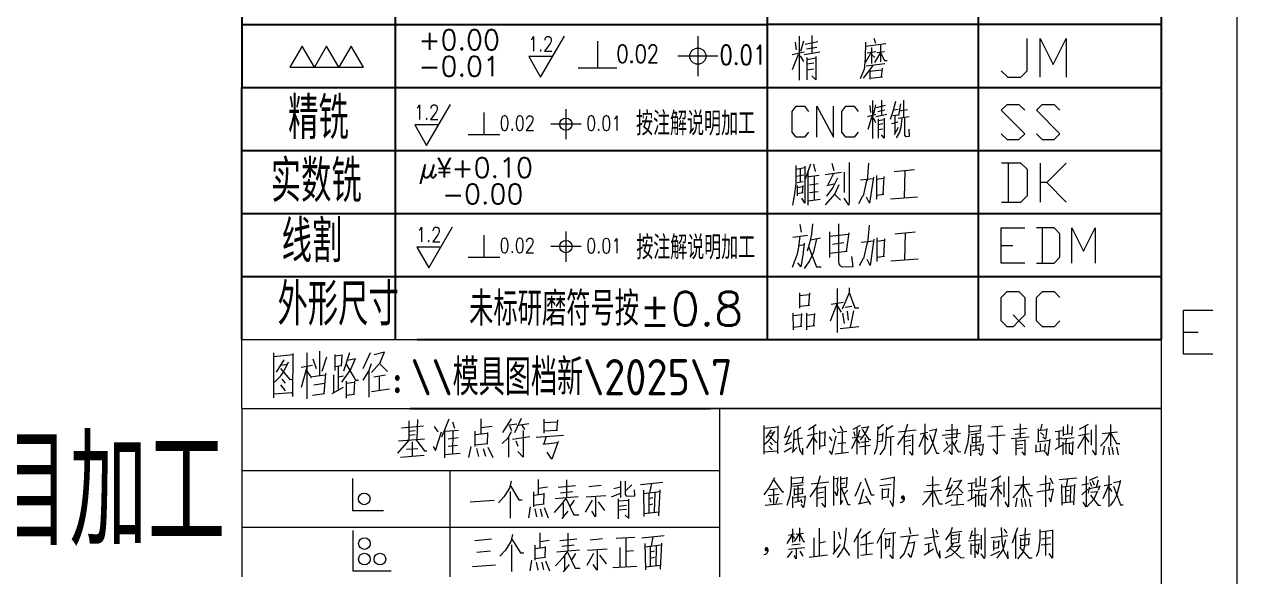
# Model space of a CAD drawing. Header units: millimetres. Extents: x 88508 to 142116, y -5268 to 20283.
# Drawn here: x 102972.4 to 103116.3, y 1612.7 to 1678.3 of the extents above; entities that cross this region are included whole.
import ezdxf
from ezdxf.enums import TextEntityAlignment as Align

# ---------------------------------------------------------------- set-up
doc = ezdxf.new("R2010")
doc.units = ezdxf.units.MM
doc.styles.add('chinesef_fs', font='simplex.shx', dxfattribs={"bigfont": 'gbcbig.shx'})
doc.styles.add('GBENOR_', font='gbenor.shx', dxfattribs={"bigfont": 'gbcbig'})
doc.styles.get("Standard").update_dxf_attribs({"font": 'txt.shx', "width": 0.85, "bigfont": 'ctxt.shx'})
doc.styles.add('TXT', font='txt.shx', dxfattribs={"width": 0.8, "bigfont": 'ctxt.shx'})
doc.styles.add('TXT08', font='txt.shx', dxfattribs={"width": 0.8, "bigfont": 'gbcbig.shx'})

# ---------------------------------------------------------------- blocks, each defined once
blk = doc.blocks.new('*u7603')
for p, q in [((0, 0), (0, 101.417)), ((31.699, 101.417), (31.699, 0)), ((16.959, 91.455), (16.959, 0)), ((0, 25.404), (31.699, 25.404)), ((0, 20.323), (31.699, 20.323)), ((0, 15.243), (31.699, 15.243)), ((0, 10.162), (31.699, 10.162)), ((0, 5.081), (31.699, 5.081)), ((0, 0), (31.699, 0))]:
    blk.add_line(p, q)
at = {"color": 92, "lineweight": 18}
for points in [[(2.531, 24.452), (2.531, 20.9)], [(3.568, 24.492), (3.568, 23.135)], [(2.212, 23.973), (2.292, 23.334)], [(2.89, 24.052), (2.651, 23.214)], [(3.01, 23.813), (4.047, 24.013)], [(3.129, 23.414), (3.967, 23.574)], [(7.886, 23.973), (7.846, 22.696), (7.766, 21.738)], [(7.886, 23.654), (9.521, 23.853)], [(8.364, 23.534), (8.364, 22.257)], [(8.564, 24.292), (8.684, 23.893)], [(9.082, 23.733), (9.082, 22.376)], [(18.824, 21.653), (19.345, 21.132), (20.388, 21.132), (20.909, 21.653), (20.909, 24.262)], [(21.952, 21.132), (21.952, 24.262), (22.995, 22.175), (24.038, 24.262), (24.038, 21.132)], [(1.973, 22.975), (2.93, 23.175)], [(2.451, 22.975), (1.973, 21.738)], [(2.611, 22.855), (2.89, 22.416)], [(2.93, 22.975), (4.206, 23.175)], [(3.169, 22.736), (3.169, 20.94)], [(3.169, 22.576), (3.887, 22.696)], [(3.887, 22.815), (3.887, 20.94), (3.568, 21.259)], [(8.364, 23.175), (7.846, 22.297)], [(8.006, 23.095), (8.723, 23.214)], [(8.364, 22.975), (8.644, 22.736)], [(9.082, 23.135), (8.604, 22.337)], [(8.803, 23.135), (9.401, 23.214)], [(9.082, 23.095), (9.401, 22.496), (9.641, 22.496)], [(3.169, 22.217), (3.727, 22.297)], [(3.169, 21.738), (3.727, 21.818)], [(7.766, 21.778), (7.447, 21.02)], [(8.484, 22.097), (8.085, 21.539), (7.686, 21.06)], [(7.926, 22.057), (9.441, 22.257)], [(8.245, 21.618), (9.202, 21.738)], [(8.245, 21.698), (8.245, 20.98)], [(9.162, 21.179), (9.242, 21.858)], [(8.245, 21.06), (9.242, 21.179)], [(3.302, 16.718), (2.968, 16.301), (2.301, 16.301), (1.967, 16.718), (1.967, 18.388), (2.301, 18.806), (2.968, 18.806), (3.302, 18.388)], [(3.969, 16.301), (3.969, 18.806), (5.304, 16.301), (5.304, 18.806)], [(7.306, 16.718), (6.973, 16.301), (6.305, 16.301), (5.972, 16.718), (5.972, 18.388), (6.305, 18.806), (6.973, 18.806), (7.306, 18.388)], [(8.229, 18.848), (8.285, 18.295)], [(8.45, 19.262), (8.45, 16.189)], [(8.698, 18.917), (8.533, 18.192)], [(8.781, 18.709), (9.499, 18.882)], [(9.168, 19.296), (9.168, 18.123)], [(10.3, 19.193), (10.079, 18.364), (9.858, 17.743)], [(10.134, 18.502), (10.521, 18.571)], [(10.714, 18.986), (10.548, 18.054)], [(10.962, 17.915), (10.962, 19.296)], [(18.816, 16.584), (19.288, 16.111), (20.234, 16.111), (20.707, 16.584), (18.816, 18.477), (19.288, 18.95), (20.234, 18.95), (20.707, 18.477)], [(21.652, 16.584), (22.125, 16.111), (23.071, 16.111), (23.543, 16.584), (21.652, 18.477), (22.125, 18.95), (23.071, 18.95), (23.543, 18.477)], [(8.064, 17.985), (8.726, 18.157)], [(8.395, 17.985), (8.064, 16.914)], [(8.505, 17.881), (8.698, 17.501)], [(8.726, 17.985), (9.61, 18.157)], [(8.864, 18.364), (9.444, 18.502)], [(8.892, 17.777), (8.892, 16.224)], [(8.892, 17.639), (9.389, 17.743)], [(9.389, 17.846), (9.389, 16.224), (9.168, 16.5)], [(10.493, 18.088), (10.079, 18.019)], [(10.272, 16.672), (10.272, 18.019)], [(10.824, 17.812), (10.741, 17.121), (10.631, 16.707), (10.355, 16.258)], [(11.404, 17.95), (10.521, 17.812)], [(10.631, 18.433), (11.266, 18.537)], [(11.017, 17.846), (11.017, 16.465), (11.1, 16.361), (11.431, 16.396), (11.404, 16.949)], [(8.892, 17.328), (9.278, 17.397)], [(8.892, 16.914), (9.278, 16.983)], [(9.996, 17.397), (10.521, 17.536)], [(10.217, 16.534), (10.548, 17.121)], [(2.268, 14.012), (2.268, 12.536), (2.148, 11.578), (1.989, 10.82)], [(2.268, 13.733), (2.986, 13.852)], [(2.627, 13.773), (2.627, 12.695)], [(2.986, 13.972), (2.986, 10.979), (2.746, 11.378)], [(3.464, 14.132), (3.025, 12.935)], [(3.704, 14.132), (3.823, 13.533)], [(5.179, 14.212), (5.339, 13.613)], [(6.575, 14.252), (6.575, 11.139), (6.535, 10.82), (6.176, 11.378)], [(8.13, 14.212), (8.011, 12.775)], [(10.204, 13.533), (11.839, 13.693)], [(18.845, 11.08), (20.409, 11.08), (20.93, 11.602), (20.93, 13.689), (20.409, 14.211), (18.845, 14.211)], [(19.366, 14.211), (19.366, 11.08)], [(21.973, 11.08), (21.973, 14.211)], [(24.059, 14.211), (22.494, 12.646), (21.973, 12.646)], [(2.906, 13.254), (2.308, 13.134)], [(2.387, 12.655), (2.866, 12.735)], [(3.225, 13.494), (3.225, 10.82)], [(3.305, 13.134), (4.142, 13.254)], [(3.743, 13.174), (3.743, 11.259)], [(4.621, 13.294), (5.937, 13.494)], [(5.618, 13.015), (5.259, 12.256), (4.74, 11.538)], [(5.299, 13.374), (4.86, 12.456)], [(6.176, 13.494), (6.176, 11.858)], [(7.492, 12.855), (8.489, 12.975)], [(7.971, 12.815), (7.692, 11.538)], [(8.529, 13.094), (8.21, 10.979), (7.971, 11.458)], [(8.769, 13.214), (8.769, 11.299)], [(8.769, 12.935), (9.327, 13.015)], [(9.367, 13.134), (9.287, 11.698)], [(11.042, 13.613), (11.002, 11.418)], [(2.387, 12.416), (2.387, 11.578)], [(2.387, 12.256), (2.826, 12.336)], [(2.866, 11.817), (2.387, 11.738)], [(2.826, 12.416), (2.786, 11.817)], [(3.384, 12.456), (4.063, 12.576)], [(3.384, 11.858), (4.063, 11.937)], [(5.737, 12.456), (5.418, 11.738), (4.621, 10.86)], [(4.78, 12.416), (5.339, 12.536)], [(22.494, 12.646), (24.059, 11.08)], [(3.265, 11.179), (4.222, 11.299)], [(5.418, 11.698), (5.857, 11.219)], [(7.652, 11.538), (7.333, 10.94)], [(9.367, 11.698), (8.769, 11.618)], [(9.885, 11.339), (12.078, 11.498)], [(2.585, 9.281), (2.705, 8.643)], [(3.622, 9.321), (3.542, 8.483), (3.383, 7.765), (3.183, 7.126)], [(5.696, 9.321), (5.696, 6.248), (5.735, 6.089), (5.815, 5.969), (6.015, 5.849), (6.892, 5.889), (6.772, 6.687)], [(8.168, 9.201), (8.049, 7.765)], [(20.711, 6.16), (18.82, 6.16), (18.82, 8.999), (20.711, 8.999)], [(21.657, 6.16), (23.075, 6.16), (23.548, 6.633), (23.548, 8.526), (23.075, 8.999), (21.657, 8.999)], [(22.13, 8.999), (22.13, 6.16)], [(24.494, 6.16), (24.494, 8.999), (25.439, 7.106), (26.385, 8.999), (26.385, 6.16)], [(2.585, 8.323), (2.465, 7.286), (2.346, 6.807), (1.987, 5.809)], [(2.027, 8.244), (3.223, 8.403)], [(3.941, 8.124), (3.702, 7.046), (3.383, 6.328), (2.944, 5.729)], [(3.462, 8.044), (4.26, 8.204)], [(4.978, 8.683), (4.978, 6.607)], [(4.978, 8.323), (6.493, 8.483)], [(6.533, 8.603), (6.334, 7.086)], [(7.53, 7.844), (8.527, 7.964)], [(8.567, 8.084), (8.248, 5.969), (8.009, 6.448)], [(8.806, 8.204), (8.806, 6.288)], [(8.806, 7.924), (9.365, 8.004)], [(9.405, 8.124), (9.325, 6.687)], [(10.242, 8.523), (11.877, 8.683)], [(11.08, 8.603), (11.039, 6.408)], [(2.944, 7.765), (2.824, 6.807), (2.665, 5.849), (2.425, 6.168)], [(2.505, 7.565), (2.944, 7.645)], [(3.303, 7.485), (3.941, 5.849), (4.3, 5.849)], [(6.414, 7.086), (4.978, 6.927)], [(5.217, 7.685), (6.134, 7.805)], [(8.009, 7.805), (7.73, 6.528)], [(18.82, 7.58), (19.766, 7.58)], [(7.69, 6.528), (7.371, 5.929)], [(9.405, 6.687), (8.806, 6.607)], [(9.923, 6.328), (12.117, 6.488)], [(5.599, 4.116), (5.599, 0.565)], [(6.556, 4.156), (6.556, 3.797), (7.034, 2.56), (7.353, 2.56)], [(2.561, 3.757), (2.561, 2.52)], [(2.561, 3.558), (3.359, 3.637)], [(3.319, 2.76), (3.399, 3.757)], [(5.12, 2.839), (6.077, 2.999)], [(6.556, 3.757), (5.997, 2.44)], [(19.769, 1.975), (20.242, 1.502), (19.769, 1.029), (19.296, 1.029), (18.823, 1.502), (18.823, 3.394), (19.296, 3.867), (20.242, 3.867), (20.714, 3.394), (20.714, 1.975), (20.242, 1.502), (20.714, 1.029)], [(23.551, 1.502), (23.078, 1.029), (22.133, 1.029), (21.66, 1.502), (21.66, 3.394), (22.133, 3.867), (23.078, 3.867), (23.551, 3.394)], [(2.083, 0.764), (2.043, 2.121)], [(2.083, 1.922), (2.721, 2.002)], [(2.561, 2.68), (3.399, 2.76)], [(2.721, 2.081), (2.681, 1.084)], [(3.12, 2.121), (3.12, 0.764)], [(3.758, 2.002), (3.16, 1.922)], [(3.718, 1.124), (3.798, 2.081)], [(5.599, 2.919), (5.04, 1.483)], [(5.599, 2.72), (5.918, 2.201)], [(6.037, 2.121), (6.157, 1.283)], [(6.237, 2.6), (6.795, 2.68)], [(6.396, 2.281), (6.476, 1.563)], [(6.914, 2.321), (6.635, 1.004)], [(2.083, 1.004), (2.761, 1.084)], [(3.16, 1.044), (3.798, 1.124)], [(5.838, 0.884), (7.353, 1.044)]]:
    blk.add_lwpolyline(points, dxfattribs=at)
blk = doc.blocks.new('U40')
at = {"color": 254, "lineweight": 18}
for p, q in [((2530.21, 1783.49), (2530.21, 0)), ((2493.18, 1746.46), (2493.18, 37.03)), ((2493.18, 380.42), (2272.61, 380.42))]:
    blk.add_line(p, q, dxfattribs=at)
at = {"color": 254}
for p, q in [((2118.53, 414.24), (2118.53, 630.19)), ((2043.3, 599.34), (2043.3, 537.64)), ((2043.3, 568.49), (2300.61, 568.49)), ((2043.3, 414.24), (2043.3, 537.64)), ((2043.3, 537.64), (2300.61, 537.64)), ((2043.3, 506.79), (2300.61, 506.79)), ((2043.3, 475.94), (2300.61, 475.94)), ((2043.3, 445.09), (2300.61, 445.09)), ((2129.07, 414.24), (2300.61, 414.24))]:
    blk.add_line(p, q, dxfattribs=at)
at = {"color": 6, "lineweight": 15}
for p, q in [((2217.28, 560.33, 0), (2217.28, 547.26, 0)), ((2266.44, 562.73, 0), (2266.44, 543.19, 0)), ((2276.21, 552.96, 0), (2256.67, 552.96, 0)), ((2207.83, 547.26, 0), (2226.73, 547.26, 0)), ((2161.77, 525.33, 0), (2161.77, 514.54, 0)), ((2201.9, 527.06, 0), (2201.9, 512.27, 0)), ((2209.3, 519.66, 0), (2194.51, 519.66, 0)), ((2153.97, 514.54, 0), (2169.57, 514.54, 0)), ((2161.77, 465.36, 0), (2161.77, 454.57, 0)), ((2201.9, 467.09, 0), (2201.9, 452.31, 0)), ((2209.3, 459.7, 0), (2194.51, 459.7, 0)), ((2153.97, 454.57, 0), (2169.57, 454.57, 0))]:
    blk.add_line(p, q, dxfattribs=at)
at = {"color": 254, "linetype": 'Continuous', "lineweight": 18}
for p, q in [((2043.3, 414.24), (2493.18, 414.24)), ((2043.3, 380.42), (2043.3, 414.24)), ((2043.3, 380.42), (2277, 380.42)), ((2043.3, 380.42), (2043.3, 298.04)), ((2043.3, 380.42), (2277, 380.42)), ((2272.61, 380.42), (2493.18, 380.42)), ((2277, 380.42), (2277, 298.04)), ((2043.3, 350.08), (2277, 350.08)), ((2145.06, 350.08), (2145.06, 298.04)), ((2043.3, 322.38), (2277, 322.38))]:
    blk.add_line(p, q, dxfattribs=at)
blk.add_line((2125.58, 380.42), (2272.61, 380.42))
at = {"color": 92, "linetype": 'Continuous', "lineweight": 18}
for p, q in [((2097.46, 346.1), (2097.46, 330.48)), ((2097.46, 330.48), (2112.61, 330.48)), ((2097.54, 320.67), (2097.54, 301)), ((2097.54, 301), (2116.31, 301))]:
    blk.add_line(p, q, dxfattribs=at)
at = {"color": 92, "lineweight": 18}
for points in [[(2066.81, 547.55), (2078.78, 547.55), (2072.79, 557.92)], [(2078.78, 547.55), (2090.75, 547.55), (2084.77, 557.92)], [(2090.75, 547.55), (2102.72, 547.55), (2096.74, 557.92)], [(2118.44, 395.39), (2118.44, 395.28), (2118.46, 395.16), (2118.49, 395.05), (2118.53, 394.94), (2118.58, 394.84), (2118.64, 394.74), (2118.71, 394.65), (2118.78, 394.58), (2118.87, 394.51), (2118.96, 394.45), (2119.05, 394.41), (2119.15, 394.37), (2119.26, 394.35), (2119.36, 394.35), (2119.46, 394.35), (2119.56, 394.37), (2119.66, 394.41), (2119.76, 394.45), (2119.85, 394.51), (2119.93, 394.58), (2120.01, 394.65), (2120.08, 394.74), (2120.14, 394.84), (2120.19, 394.94), (2120.22, 395.05), (2120.25, 395.16), (2120.27, 395.28), (2120.28, 395.39), (2120.27, 395.51), (2120.25, 395.63), (2120.22, 395.74), (2120.19, 395.85), (2120.14, 395.95), (2120.08, 396.05), (2120.01, 396.13), (2119.93, 396.21), (2119.85, 396.28), (2119.76, 396.34), (2119.66, 396.38), (2119.56, 396.41), (2119.46, 396.43), (2119.36, 396.44), (2119.26, 396.43), (2119.15, 396.41), (2119.05, 396.38), (2118.96, 396.34), (2118.87, 396.28), (2118.78, 396.21), (2118.71, 396.13), (2118.64, 396.05), (2118.58, 395.95), (2118.53, 395.85), (2118.49, 395.74), (2118.46, 395.63), (2118.44, 395.51)], [(2118.67, 395.39), (2118.68, 395.29), (2118.69, 395.19), (2118.72, 395.09), (2118.76, 395), (2118.81, 394.92), (2118.87, 394.84), (2118.94, 394.77), (2119.01, 394.71), (2119.09, 394.67), (2119.18, 394.64), (2119.27, 394.62), (2119.36, 394.61), (2119.45, 394.62), (2119.54, 394.64), (2119.62, 394.67), (2119.7, 394.71), (2119.78, 394.77), (2119.84, 394.84), (2119.9, 394.92), (2119.95, 395), (2119.99, 395.09), (2120.02, 395.19), (2120.04, 395.29), (2120.05, 395.39), (2120.04, 395.5), (2120.02, 395.6), (2119.99, 395.69), (2119.95, 395.79), (2119.9, 395.87), (2119.84, 395.95), (2119.78, 396.02), (2119.7, 396.07), (2119.62, 396.12), (2119.54, 396.15), (2119.45, 396.17), (2119.36, 396.18), (2119.27, 396.17), (2119.18, 396.15), (2119.09, 396.12), (2119.01, 396.07), (2118.94, 396.02), (2118.87, 395.95), (2118.81, 395.87), (2118.76, 395.79), (2118.72, 395.69), (2118.69, 395.6), (2118.68, 395.5)], [(2119.82, 395.39), (2119.81, 395.48), (2119.79, 395.56), (2119.77, 395.63), (2119.73, 395.7), (2119.68, 395.76), (2119.63, 395.82), (2119.57, 395.86), (2119.5, 395.89), (2119.43, 395.91), (2119.36, 395.92), (2119.29, 395.91), (2119.22, 395.89), (2119.15, 395.86), (2119.09, 395.82), (2119.03, 395.76), (2118.99, 395.7), (2118.95, 395.63), (2118.92, 395.56), (2118.9, 395.48), (2118.9, 395.39), (2118.9, 395.31), (2118.92, 395.23), (2118.95, 395.16), (2118.99, 395.09), (2119.03, 395.02), (2119.09, 394.97), (2119.15, 394.93), (2119.22, 394.9), (2119.29, 394.88), (2119.36, 394.87), (2119.43, 394.88), (2119.5, 394.9), (2119.57, 394.93), (2119.63, 394.97), (2119.68, 395.02), (2119.73, 395.09), (2119.77, 395.16), (2119.79, 395.23), (2119.81, 395.31)], [(2119.59, 395.39), (2119.58, 395.45), (2119.56, 395.51), (2119.54, 395.56), (2119.5, 395.6), (2119.46, 395.63), (2119.41, 395.65), (2119.36, 395.65), (2119.31, 395.65), (2119.26, 395.63), (2119.21, 395.6), (2119.18, 395.56), (2119.15, 395.51), (2119.13, 395.45), (2119.13, 395.39), (2119.13, 395.34), (2119.15, 395.28), (2119.18, 395.23), (2119.21, 395.19), (2119.26, 395.16), (2119.31, 395.14), (2119.36, 395.13), (2119.41, 395.14), (2119.46, 395.16), (2119.5, 395.19), (2119.54, 395.23), (2119.56, 395.28), (2119.58, 395.34)], [(2118.44, 389.38), (2118.44, 389.27), (2118.46, 389.15), (2118.49, 389.04), (2118.53, 388.93), (2118.58, 388.83), (2118.64, 388.73), (2118.71, 388.64), (2118.78, 388.57), (2118.87, 388.5), (2118.96, 388.44), (2119.05, 388.4), (2119.15, 388.36), (2119.26, 388.35), (2119.36, 388.34), (2119.46, 388.35), (2119.56, 388.36), (2119.66, 388.4), (2119.76, 388.44), (2119.85, 388.5), (2119.93, 388.57), (2120.01, 388.64), (2120.08, 388.73), (2120.14, 388.83), (2120.19, 388.93), (2120.22, 389.04), (2120.25, 389.15), (2120.27, 389.27), (2120.28, 389.38), (2120.27, 389.5), (2120.25, 389.62), (2120.22, 389.73), (2120.19, 389.84), (2120.14, 389.94), (2120.08, 390.04), (2120.01, 390.12), (2119.93, 390.2), (2119.85, 390.27), (2119.76, 390.33), (2119.66, 390.37), (2119.56, 390.4), (2119.46, 390.42), (2119.36, 390.43), (2119.26, 390.42), (2119.15, 390.4), (2119.05, 390.37), (2118.96, 390.33), (2118.87, 390.27), (2118.78, 390.2), (2118.71, 390.12), (2118.64, 390.04), (2118.58, 389.94), (2118.53, 389.84), (2118.49, 389.73), (2118.46, 389.62), (2118.44, 389.5)], [(2120.05, 389.38), (2120.04, 389.49), (2120.02, 389.59), (2119.99, 389.68), (2119.95, 389.77), (2119.9, 389.86), (2119.84, 389.94), (2119.78, 390.01), (2119.7, 390.06), (2119.62, 390.11), (2119.54, 390.14), (2119.45, 390.16), (2119.36, 390.17), (2119.27, 390.16), (2119.18, 390.14), (2119.09, 390.11), (2119.01, 390.06), (2118.94, 390.01), (2118.87, 389.94), (2118.81, 389.86), (2118.76, 389.77), (2118.72, 389.68), (2118.69, 389.59), (2118.68, 389.49), (2118.67, 389.38), (2118.68, 389.28), (2118.69, 389.18), (2118.72, 389.08), (2118.76, 388.99), (2118.81, 388.91), (2118.87, 388.83), (2118.94, 388.76), (2119.01, 388.71), (2119.09, 388.66), (2119.18, 388.63), (2119.27, 388.61), (2119.36, 388.6), (2119.45, 388.61), (2119.54, 388.63), (2119.62, 388.66), (2119.7, 388.71), (2119.78, 388.76), (2119.84, 388.83), (2119.9, 388.91), (2119.95, 388.99), (2119.99, 389.08), (2120.02, 389.18), (2120.04, 389.28)], [(2119.82, 389.38), (2119.81, 389.46), (2119.79, 389.54), (2119.77, 389.62), (2119.73, 389.69), (2119.68, 389.75), (2119.63, 389.81), (2119.57, 389.85), (2119.5, 389.88), (2119.43, 389.9), (2119.36, 389.91), (2119.29, 389.9), (2119.22, 389.88), (2119.15, 389.85), (2119.09, 389.81), (2119.03, 389.75), (2118.99, 389.69), (2118.95, 389.62), (2118.92, 389.54), (2118.9, 389.46), (2118.9, 389.38), (2118.9, 389.3), (2118.92, 389.22), (2118.95, 389.15), (2118.99, 389.08), (2119.03, 389.01), (2119.09, 388.96), (2119.15, 388.92), (2119.22, 388.89), (2119.29, 388.87), (2119.36, 388.86), (2119.43, 388.87), (2119.5, 388.89), (2119.57, 388.92), (2119.63, 388.96), (2119.68, 389.01), (2119.73, 389.08), (2119.77, 389.15), (2119.79, 389.22), (2119.81, 389.3)], [(2119.59, 389.38), (2119.58, 389.44), (2119.56, 389.5), (2119.54, 389.55), (2119.5, 389.59), (2119.46, 389.62), (2119.41, 389.64), (2119.36, 389.65), (2119.31, 389.64), (2119.26, 389.62), (2119.21, 389.59), (2119.18, 389.55), (2119.15, 389.5), (2119.13, 389.44), (2119.13, 389.38), (2119.13, 389.33), (2119.15, 389.27), (2119.18, 389.22), (2119.21, 389.18), (2119.26, 389.15), (2119.31, 389.13), (2119.36, 389.12), (2119.41, 389.13), (2119.46, 389.15), (2119.5, 389.18), (2119.54, 389.22), (2119.56, 389.27), (2119.58, 389.33)], [(2366.11, 336.88), (2366.13, 336.74), (2366.18, 336.59), (2366.26, 336.46), (2366.36, 336.36), (2366.49, 336.28), (2366.63, 336.23), (2366.78, 336.22), (2366.93, 336.23), (2367.07, 336.28), (2367.2, 336.36), (2367.31, 336.46), (2367.38, 336.59), (2367.44, 336.74), (2367.45, 336.88), (2367.44, 337.04), (2367.38, 337.18), (2367.31, 337.3), (2367.2, 337.41), (2367.07, 337.49), (2366.93, 337.54), (2366.78, 337.56), (2366.63, 337.54), (2366.49, 337.49), (2366.36, 337.41), (2366.26, 337.3), (2366.18, 337.18), (2366.13, 337.04)], [(2367.29, 336.88), (2367.27, 337.01), (2367.22, 337.14), (2367.14, 337.24), (2367.03, 337.32), (2366.91, 337.37), (2366.78, 337.39), (2366.65, 337.37), (2366.53, 337.32), (2366.43, 337.24), (2366.35, 337.14), (2366.3, 337.01), (2366.28, 336.88), (2366.3, 336.75), (2366.35, 336.63), (2366.43, 336.53), (2366.53, 336.45), (2366.65, 336.4), (2366.78, 336.38), (2366.91, 336.4), (2367.03, 336.45), (2367.14, 336.53), (2367.22, 336.63), (2367.27, 336.75)], [(2367.12, 336.88), (2367.1, 336.99), (2367.06, 337.08), (2366.98, 337.16), (2366.89, 337.21), (2366.78, 337.22), (2366.68, 337.21), (2366.59, 337.16), (2366.51, 337.08), (2366.46, 336.99), (2366.45, 336.88), (2366.46, 336.78), (2366.51, 336.69), (2366.59, 336.61), (2366.68, 336.57), (2366.78, 336.55), (2366.89, 336.57), (2366.98, 336.61), (2367.06, 336.69), (2367.1, 336.78)], [(2366.95, 336.88), (2366.93, 336.97), (2366.87, 337.03), (2366.78, 337.05), (2366.7, 337.03), (2366.64, 336.97), (2366.61, 336.88), (2366.64, 336.8), (2366.7, 336.74), (2366.78, 336.72), (2366.87, 336.74), (2366.93, 336.8)], [(2299.36, 311.53), (2299.38, 311.38), (2299.43, 311.23), (2299.51, 311.11), (2299.62, 311), (2299.74, 310.92), (2299.89, 310.87), (2300.04, 310.85), (2300.18, 310.87), (2300.33, 310.92), (2300.46, 311), (2300.56, 311.11), (2300.64, 311.23), (2300.69, 311.38), (2300.71, 311.53), (2300.69, 311.68), (2300.64, 311.82), (2300.56, 311.95), (2300.46, 312.05), (2300.33, 312.13), (2300.18, 312.18), (2300.04, 312.2), (2299.89, 312.18), (2299.74, 312.13), (2299.62, 312.05), (2299.51, 311.95), (2299.43, 311.82), (2299.38, 311.68)], [(2300.54, 311.53), (2300.52, 311.66), (2300.47, 311.78), (2300.39, 311.89), (2300.29, 311.96), (2300.17, 312.02), (2300.04, 312.03), (2299.91, 312.02), (2299.78, 311.96), (2299.68, 311.89), (2299.6, 311.78), (2299.55, 311.66), (2299.53, 311.53), (2299.55, 311.4), (2299.6, 311.27), (2299.68, 311.17), (2299.78, 311.09), (2299.91, 311.04), (2300.04, 311.02), (2300.17, 311.04), (2300.29, 311.09), (2300.39, 311.17), (2300.47, 311.27), (2300.52, 311.4)], [(2300.37, 311.53), (2300.35, 311.63), (2300.31, 311.73), (2300.23, 311.8), (2300.14, 311.85), (2300.04, 311.86), (2299.93, 311.85), (2299.84, 311.8), (2299.76, 311.73), (2299.72, 311.63), (2299.7, 311.53), (2299.72, 311.42), (2299.76, 311.33), (2299.84, 311.26), (2299.93, 311.21), (2300.04, 311.19), (2300.14, 311.21), (2300.23, 311.26), (2300.31, 311.33), (2300.35, 311.42)], [(2300.2, 311.53), (2300.18, 311.61), (2300.12, 311.67), (2300.04, 311.69), (2299.95, 311.67), (2299.89, 311.61), (2299.87, 311.53), (2299.89, 311.44), (2299.95, 311.38), (2300.04, 311.36), (2300.12, 311.38), (2300.18, 311.44)]]:
    blk.add_lwpolyline(points, close=True, dxfattribs=at)
at = {"color": 6, "lineweight": 15, "elevation": 0}
for points in [[(2195.3, 552.76), (2183.67, 552.76), (2189.49, 542.68), (2201.12, 562.84)], [(2139.5, 519.3), (2127.86, 519.3), (2133.68, 509.22), (2145.32, 529.38)], [(2140.52, 459.37), (2128.88, 459.37), (2134.7, 449.29), (2146.34, 469.45)]]:
    blk.add_lwpolyline(points, dxfattribs=at)
at = {"color": 92, "lineweight": 18}
for points in [[(2518.52, 407), (2504.13, 407), (2504.13, 428.59), (2518.52, 428.59)], [(2504.13, 417.8), (2511.33, 417.8)], [(2058.74, 407.68), (2058.74, 385.73)], [(2058.74, 387.55), (2067.69, 388.34), (2068.15, 387.03), (2068.38, 407.42)], [(2058.74, 407.42), (2058.74, 386.77)], [(2068.37, 406.72), (2058.74, 405.68)], [(2063.79, 404.28), (2060.11, 398.27)], [(2075.04, 407.68), (2075.04, 385.2)], [(2078.02, 404.8), (2079.63, 400.1)], [(2081.24, 408.46), (2081.24, 396.44)], [(2084.68, 405.59), (2082.39, 398.53)], [(2088.82, 406.89), (2088.82, 399.05)], [(2088.97, 406.21), (2092.56, 406.8)], [(2092.26, 406.37), (2091.8, 401.41)], [(2095.94, 407.68), (2092.95, 398.79)], [(2094.8, 404.05), (2098.9, 404.93)], [(2098.69, 404.8), (2096.17, 398.79)], [(2102.6, 400.1), (2106.27, 407.94)], [(2112.93, 407.94), (2110.63, 402.45), (2106.73, 398.01)], [(2107.95, 406.95), (2113.09, 408.11)], [(2059.2, 393.3), (2062.41, 396.44), (2063.79, 398.53), (2066.08, 403.23)], [(2062.18, 400.1), (2066.77, 394.61), (2067.92, 394.87)], [(2062.41, 401.67), (2065.4, 402.19)], [(2072.28, 400.62), (2077.79, 401.67)], [(2075.04, 400.62), (2072.28, 390.69)], [(2075.04, 398.79), (2077.33, 395.39)], [(2084.22, 397.75), (2083.31, 387.55)], [(2092.26, 401.41), (2088.82, 400.88)], [(2090.43, 401.14), (2090.43, 389.65)], [(2096.17, 399.05), (2092.03, 393.3)], [(2094.33, 402.19), (2098.92, 394.35), (2100.3, 394.35)], [(2102.6, 394.35), (2105.35, 398.79), (2105.35, 385.99)], [(2105.35, 398.79), (2106.73, 402.45)], [(2114.54, 398.53), (2110.63, 402.45)], [(2062.18, 392), (2064.48, 389.12)], [(2062.87, 394.87), (2064.48, 392.78)], [(2077.79, 396.18), (2083.99, 396.96)], [(2078.48, 392), (2083.77, 392.78)], [(2088.36, 388.34), (2088.36, 396.96)], [(2090.43, 395.92), (2092.95, 396.44)], [(2094.33, 393.83), (2094.33, 385.46)], [(2094.33, 392.78), (2098.23, 393.3)], [(2098.46, 393.83), (2098, 387.29)], [(2107.88, 395.92), (2113.62, 396.96)], [(2110.63, 389.12), (2110.63, 396.44)], [(2068.15, 386.25), (2068.15, 387.03)], [(2083.77, 387.55), (2077.79, 386.77)], [(2087.44, 387.81), (2092.95, 390.95)], [(2098.46, 387.29), (2094.33, 386.77)], [(2115.45, 389.91), (2106.73, 388.6)], [(2125.05, 374.38), (2125.05, 364.98), (2119.41, 358.58)], [(2129.15, 375.02), (2128.89, 365.41)], [(2144.51, 375.24), (2140.93, 366.48)], [(2146.31, 373.95), (2147.33, 370.75)], [(2160.39, 367.76), (2160.39, 375.45)], [(2175, 375.45), (2170.9, 368.61)], [(2176.79, 368.61), (2180.12, 375.66)], [(2191.13, 375.24), (2191.13, 368.4)], [(2191.13, 373.53), (2197.54, 373.95)], [(2197.79, 374.81), (2197.28, 369.68)], [(2121.46, 370.96), (2132.22, 372.03)], [(2125.05, 369.26), (2128.12, 369.68)], [(2136.83, 361.78), (2138.11, 359.86), (2140.93, 369.04)], [(2139.39, 369.04), (2137.6, 371.6)], [(2142.46, 369.68), (2142.46, 356.23)], [(2142.72, 369.26), (2149.38, 369.9)], [(2146.56, 369.47), (2146.31, 358.15)], [(2157.32, 369.26), (2157.32, 361.78)], [(2163.72, 368.19), (2157.32, 367.55)], [(2160.39, 371.18), (2165.77, 371.82)], [(2163.47, 363.28), (2163.72, 368.61)], [(2175, 369.04), (2173.46, 365.84), (2170.64, 363.28)], [(2173.2, 372.25), (2177.81, 372.89)], [(2174.23, 372.03), (2175.25, 369.68)], [(2180.89, 369.68), (2180.89, 356.65), (2178.33, 359.43)], [(2178.58, 372.25), (2183.7, 373.1)], [(2180.37, 372.25), (2181.65, 370.11)], [(2197.79, 369.68), (2191.13, 369.26)], [(2298.69, 372.14), (2298.69, 358.05)], [(2298.69, 359.22), (2305.24, 359.72), (2305.57, 358.89), (2305.74, 371.98)], [(2298.69, 371.98), (2298.69, 358.72)], [(2305.74, 371.3), (2298.69, 370.63)], [(2299.03, 362.91), (2301.38, 364.93), (2302.38, 366.27), (2304.06, 369.29)], [(2302.38, 369.96), (2299.7, 366.1)], [(2301.38, 368.28), (2303.56, 368.62)], [(2311.11, 371.98), (2309.09, 366.61)], [(2312.28, 368.45), (2309.59, 362.91)], [(2313.62, 369.8), (2312.95, 359.06)], [(2315.3, 369.96), (2313.62, 369.12)], [(2316.8, 371.14), (2315.3, 369.96), (2315.47, 364.09), (2316.31, 359.89), (2317.81, 357.71), (2317.81, 361.07)], [(2325.02, 368.12), (2320.16, 367.11)], [(2320.66, 370.13), (2324.36, 372.65)], [(2323.01, 371.47), (2323.01, 357.88)], [(2326.03, 369.46), (2326.03, 360.56)], [(2328.71, 368.45), (2326.03, 368.12)], [(2328.55, 362.41), (2328.71, 369.29)], [(2332.4, 370.63), (2333.58, 368.79)], [(2334.75, 368.62), (2339.45, 369.29)], [(2336.09, 371.98), (2337.27, 369.46)], [(2337.1, 368.96), (2336.93, 358.89)], [(2345.82, 372.14), (2342.3, 370.13)], [(2342.8, 368.96), (2343.3, 366.94)], [(2344.31, 371.14), (2344.31, 358.05)], [(2345.65, 369.8), (2344.81, 366.61)], [(2350.01, 371.81), (2348.33, 368.12), (2345.82, 365.09)], [(2346.32, 370.97), (2349.85, 371.47)], [(2346.83, 370.13), (2350.18, 365.26), (2351.18, 365.26)], [(2354.54, 371.64), (2354.2, 363.08), (2353.87, 361.07), (2352.7, 357.88)], [(2354.37, 367.61), (2357.06, 367.95)], [(2357.39, 372.65), (2354.54, 370.3)], [(2358.73, 371.3), (2358.23, 363.08), (2357.73, 361.07), (2355.55, 357.71)], [(2357.06, 368.45), (2356.72, 364.59)], [(2361.92, 371.98), (2358.73, 369.96)], [(2364.6, 368.96), (2373.32, 369.96)], [(2369.13, 372.81), (2367.45, 367.44), (2367.45, 357.71)], [(2374.83, 361.74), (2377.51, 368.12)], [(2379.03, 368.62), (2375.34, 367.95)], [(2377.51, 372.98), (2377.51, 357.71)], [(2378.35, 358.22), (2380.03, 360.4), (2381.54, 363.42), (2383.39, 370.63)], [(2383.22, 370.13), (2379.86, 369.46)], [(2386.07, 367.44), (2394.95, 368.28)], [(2387.74, 369.63), (2393.28, 370.13)], [(2390.76, 372.81), (2390.76, 357.88), (2389.42, 359.72)], [(2393.45, 370.46), (2393.11, 366.27)], [(2399.15, 367.95), (2398.48, 362.91)], [(2399.15, 372.48), (2399.15, 368.12)], [(2405.02, 371.98), (2399.15, 371.47)], [(2399.15, 368.96), (2405.19, 369.63)], [(2399.99, 367.78), (2405.02, 368.45)], [(2402.67, 360.4), (2402.67, 368.12)], [(2404.68, 369.63), (2405.02, 372.31)], [(2410.22, 371.47), (2415.75, 371.98)], [(2412.9, 371.81), (2412.9, 358.22)], [(2420.95, 370.13), (2427.66, 370.8)], [(2421.79, 367.95), (2426.65, 368.45)], [(2424.14, 372.98), (2424.14, 366.1)], [(2433.03, 370.46), (2433.03, 364.09)], [(2433.03, 369.63), (2437.05, 370.13)], [(2434.87, 372.81), (2434.2, 369.8)], [(2434.2, 368.62), (2435.71, 367.27)], [(2437.22, 370.63), (2436.54, 365.43), (2435.37, 366.44)], [(2444.76, 369.46), (2441.41, 368.96)], [(2443.09, 369.12), (2443.09, 361.74)], [(2445.27, 371.64), (2445.27, 367.11)], [(2445.27, 367.78), (2449.46, 368.28)], [(2447.45, 372.65), (2447.45, 368.12)], [(2449.46, 367.44), (2449.79, 371.64)], [(2452.81, 367.27), (2458.01, 368.12)], [(2457.51, 372.65), (2453.15, 370.13)], [(2456, 371.64), (2456, 357.88)], [(2459.19, 362.41), (2459.19, 369.96)], [(2461.2, 372.48), (2461.2, 357.88)], [(2463.55, 362.07), (2466.23, 365.09), (2468.41, 368.62), (2471.43, 363.25), (2472.94, 363.25)], [(2464.39, 368.12), (2471.77, 368.96)], [(2468.41, 372.65), (2468.41, 362.07)], [(2119.92, 364.56), (2132.73, 365.62)], [(2125.05, 367.33), (2128.12, 367.76)], [(2126.58, 364.13), (2126.58, 357.29)], [(2128.38, 365.2), (2132.73, 359.64), (2133.76, 359.64)], [(2144.26, 365.62), (2149.12, 366.26)], [(2144.26, 361.99), (2148.87, 362.42)], [(2157.32, 362.64), (2163.72, 363.28)], [(2173.71, 366.05), (2173.71, 356.65)], [(2175.76, 365.41), (2184.22, 366.69)], [(2177.3, 364.56), (2178.33, 361.99)], [(2187.29, 366.48), (2200.61, 367.33)], [(2197.79, 363.7), (2190.62, 362.85)], [(2192.16, 366.69), (2191.13, 363.06)], [(2198.05, 364.34), (2194.98, 355.59), (2192.67, 359)], [(2301.21, 367.27), (2304.56, 363.75), (2305.4, 363.92)], [(2301.21, 362.07), (2302.89, 360.23)], [(2301.71, 363.92), (2302.89, 362.58)], [(2308.75, 366.27), (2311.61, 367.44)], [(2309.26, 362.75), (2312.28, 363.92)], [(2313.45, 365.26), (2317.64, 366.1)], [(2319.82, 361.07), (2323.01, 366.61)], [(2323.01, 366.1), (2324.69, 363.75)], [(2326.03, 362.07), (2328.88, 362.41)], [(2330.73, 359.72), (2332.06, 357.88), (2334.08, 366.94)], [(2330.73, 366.61), (2332.06, 364.59)], [(2334.92, 363.25), (2338.94, 363.75)], [(2344.31, 366.27), (2341.63, 360.73)], [(2341.96, 366.1), (2346.32, 366.78)], [(2344.31, 365.26), (2345.65, 363.25)], [(2350.85, 362.24), (2345.65, 361.57)], [(2346.15, 363.92), (2350.18, 364.43)], [(2348.33, 366.27), (2348.33, 357.71)], [(2354.2, 364.26), (2356.89, 364.59)], [(2358.39, 366.27), (2362.59, 366.94)], [(2360.75, 366.61), (2360.75, 357.38)], [(2367.45, 367.44), (2364.1, 362.58)], [(2367.45, 366.78), (2371.48, 367.27)], [(2367.45, 364.43), (2370.64, 364.93)], [(2370.64, 362.24), (2367.45, 361.74)], [(2371.48, 367.78), (2371.48, 357.54), (2369.97, 359.39)], [(2377.51, 367.11), (2379.03, 365.09)], [(2379.86, 367.78), (2383.22, 358.55), (2384.56, 358.55)], [(2390.09, 362.75), (2386.74, 359.39)], [(2393.45, 366.27), (2387.74, 365.77)], [(2387.91, 364.43), (2388.58, 362.41)], [(2390.76, 364.43), (2393.78, 359.22), (2395.12, 359.39)], [(2393.28, 364.93), (2392.11, 362.75)], [(2398.48, 363.08), (2396.97, 358.22)], [(2399.82, 362.07), (2406.02, 362.75)], [(2399.82, 362.75), (2399.82, 357.21)], [(2400.66, 366.61), (2400.66, 363.25)], [(2404.85, 366.44), (2400.66, 366.1)], [(2400.66, 363.75), (2405.02, 364.26)], [(2406.02, 363.08), (2405.69, 359.89), (2405.19, 357.38), (2404.01, 358.72)], [(2404.68, 364.26), (2404.85, 366.78)], [(2408.37, 366.94), (2416.93, 367.61)], [(2428.67, 366.44), (2419.78, 365.6)], [(2422.12, 365.43), (2422.12, 357.54)], [(2426.48, 364.76), (2422.12, 364.26)], [(2422.12, 362.58), (2425.48, 362.91)], [(2426.48, 365.26), (2426.48, 357.54), (2425.14, 359.22)], [(2431.85, 362.58), (2431.85, 359.39)], [(2432.69, 364.09), (2438.56, 364.93)], [(2434.03, 363.25), (2434.03, 359.72)], [(2436.38, 363.08), (2436.05, 359.06)], [(2438.73, 365.43), (2437.72, 357.38), (2436.71, 359.06)], [(2441.41, 360.56), (2445.1, 362.58)], [(2441.75, 365.43), (2444.6, 366.1)], [(2444.6, 365.6), (2450.63, 366.27)], [(2445.1, 363.92), (2445.1, 357.71)], [(2445.1, 363.08), (2449.79, 363.59)], [(2446.61, 363.42), (2447.12, 365.93)], [(2446.78, 358.22), (2446.78, 363.25)], [(2448.12, 363.25), (2448.12, 358.22)], [(2449.96, 364.26), (2449.63, 357.71), (2448.62, 359.06)], [(2456, 367.44), (2452.31, 360.9)], [(2456, 366.61), (2457.84, 363.92)], [(2464.89, 357.71), (2465.56, 362.07)], [(2120.95, 356.65), (2132.47, 357.51)], [(2123.77, 360.5), (2129.4, 360.93)], [(2142.46, 357.94), (2150.15, 358.58)], [(2155.27, 361.78), (2154.25, 356.44)], [(2158.09, 360.93), (2159.11, 356.87)], [(2161.42, 360.93), (2162.44, 357.08)], [(2163.72, 361.57), (2166.03, 356.44)], [(2305.57, 358.38), (2305.57, 358.89)], [(2308.75, 359.22), (2312.28, 361.41)], [(2312.61, 358.89), (2314.96, 361.41)], [(2340.12, 358.89), (2333.58, 358.05)], [(2400.99, 359.89), (2404.01, 360.73)], [(2403.84, 361.41), (2404.35, 359.56)], [(2412.9, 358.05), (2411.05, 360.73)], [(2425.48, 361.07), (2422.12, 360.73)], [(2431.51, 359.22), (2436.05, 359.89)], [(2461.2, 357.54), (2459.69, 360.06)], [(2467.41, 361.57), (2467.91, 357.71)], [(2469.92, 357.88), (2469.25, 361.57)], [(2471.43, 361.57), (2472.1, 357.71)], [(2175.09, 344.81), (2174.25, 341.45), (2171.53, 337.25), (2168.8, 334.32)], [(2188.51, 338.09), (2188.51, 345.64)], [(2202.13, 345.43), (2202.13, 336.83)], [(2228.55, 344.81), (2228.55, 336.83)], [(2230.85, 344.81), (2230.85, 338.3), (2231.48, 337.46), (2235.67, 337.67), (2235.46, 340.61)], [(2303.89, 346.45), (2301.38, 341.75), (2298.69, 338.23)], [(2303.56, 345.27), (2307.75, 339.57), (2308.59, 339.57)], [(2312.11, 347.12), (2312.11, 342.76)], [(2317.98, 346.62), (2312.11, 346.12)], [(2312.11, 343.6), (2318.15, 344.27)], [(2317.64, 344.27), (2317.98, 346.96)], [(2321.84, 343.6), (2330.56, 344.6)], [(2326.37, 347.46), (2324.69, 342.09), (2324.69, 332.35)], [(2332.9, 347.29), (2332.9, 332.86)], [(2332.9, 345.95), (2334.92, 346.28)], [(2334.92, 346.62), (2334.42, 342.76), (2334.92, 340.75), (2334.42, 337.72), (2333.58, 339.57)], [(2336.26, 347.12), (2336.26, 333.36), (2337.44, 335.38)], [(2339.45, 346.79), (2339.11, 341.75), (2336.26, 341.42)], [(2336.26, 345.95), (2339.45, 346.45)], [(2346.15, 344.43), (2344.65, 340.24), (2343.3, 337.39)], [(2348.17, 346.28), (2351.35, 338.23), (2352.7, 338.23)], [(2362.76, 346.62), (2356.05, 345.44)], [(2360.41, 335.38), (2361.92, 332.52), (2362.25, 334.87), (2362.76, 346.96)], [(2381.54, 332.35), (2381.54, 347.12)], [(2390.26, 346.45), (2388.08, 340.91)], [(2395.46, 345.44), (2393.45, 341.92), (2390.76, 339.06)], [(2391.6, 344.77), (2395.29, 345.11)], [(2402.51, 346.28), (2402.51, 341.75)], [(2404.68, 347.29), (2404.68, 342.76)], [(2406.7, 342.09), (2407.03, 346.28)], [(2414.75, 347.29), (2410.39, 344.77)], [(2413.23, 346.28), (2413.23, 332.52)], [(2416.42, 337.05), (2416.42, 344.6)], [(2418.43, 347.12), (2418.43, 332.52)], [(2425.65, 347.29), (2425.65, 336.72)], [(2436.54, 347.62), (2436.54, 332.35)], [(2438.39, 340.41), (2438.9, 344.27)], [(2440.4, 343.6), (2438.9, 346.28)], [(2451.98, 346.28), (2443.26, 345.44)], [(2446.95, 342.25), (2447.61, 345.95)], [(2456.5, 347.29), (2456.5, 332.35), (2454.99, 334.53)], [(2462.04, 346.96), (2458.01, 345.11)], [(2458.35, 344.43), (2459.19, 342.42)], [(2460.53, 342.93), (2459.69, 344.94)], [(2462.38, 345.27), (2461.37, 341.92)], [(2467.57, 347.62), (2467.57, 332.35)], [(2468.41, 332.86), (2470.09, 335.04), (2471.6, 338.06), (2473.44, 345.27)], [(2473.27, 344.77), (2469.92, 344.1)], [(2174.67, 342.5), (2178.86, 335.79), (2180.54, 335.79)], [(2174.67, 326.77), (2174.67, 339.77)], [(2185.99, 339.56), (2185.99, 332.22)], [(2191.23, 338.51), (2185.99, 337.88)], [(2188.51, 341.45), (2192.91, 342.08)], [(2191.02, 333.69), (2191.23, 338.93)], [(2198.15, 341.87), (2206.54, 342.71)], [(2199.2, 339.14), (2205.28, 339.77)], [(2213.03, 342.29), (2219.11, 342.92)], [(2224.14, 337.25), (2228.55, 338.93)], [(2225.4, 341.24), (2228.55, 342.08)], [(2234.21, 343.13), (2230.85, 339.98)], [(2249.3, 344.17), (2238.4, 343.13)], [(2239.87, 340.4), (2240.07, 327.6)], [(2247.83, 339.56), (2239.87, 338.72)], [(2242.38, 338.93), (2242.38, 329.49)], [(2243.01, 339.14), (2243.85, 343.76)], [(2245.32, 339.14), (2245.11, 329.7)], [(2247.41, 327.81), (2248.04, 340.61)], [(2306.24, 338.4), (2300.88, 337.72)], [(2301.71, 340.75), (2305.4, 341.25)], [(2303.72, 333.53), (2303.72, 341.08)], [(2312.11, 342.59), (2311.44, 337.56)], [(2312.95, 342.42), (2317.98, 343.09)], [(2313.62, 341.25), (2313.62, 337.89)], [(2317.81, 341.08), (2313.62, 340.75)], [(2313.62, 338.4), (2317.98, 338.9)], [(2315.63, 335.04), (2315.63, 342.76)], [(2317.64, 338.9), (2317.81, 341.42)], [(2324.69, 342.09), (2321.34, 337.22)], [(2324.69, 341.42), (2328.71, 341.92)], [(2324.69, 339.06), (2327.87, 339.57)], [(2328.71, 342.42), (2328.71, 332.19), (2327.2, 334.03)], [(2336.26, 343.77), (2338.44, 344.1)], [(2336.76, 341.42), (2339.78, 333.36), (2340.96, 333.36)], [(2339.78, 340.41), (2337.94, 338.4)], [(2347.5, 340.91), (2345.65, 333.86)], [(2355.55, 342.76), (2361.08, 343.43)], [(2356.72, 341.25), (2356.72, 335.88)], [(2359.91, 340.91), (2356.72, 340.58)], [(2359.57, 337.22), (2359.91, 341.25)], [(2381.37, 339.9), (2379.36, 336.72), (2377.85, 334.7), (2376.34, 333.19)], [(2377.01, 339.57), (2385.73, 340.41)], [(2378.52, 342.76), (2384.56, 343.26)], [(2381.87, 339.9), (2384.56, 333.69), (2386.24, 333.69)], [(2387.74, 340.75), (2390.26, 341.75)], [(2391.27, 338.4), (2388.08, 337.22)], [(2390.93, 343.09), (2388.42, 337.39)], [(2395.63, 338.4), (2391.77, 338.06)], [(2393.45, 341.92), (2396.3, 339.06)], [(2402, 344.1), (2398.65, 343.6)], [(2398.98, 340.07), (2401.83, 340.75)], [(2400.32, 343.77), (2400.32, 336.38)], [(2401.83, 340.24), (2407.87, 340.91)], [(2402.34, 338.56), (2402.34, 332.35)], [(2402.51, 342.42), (2406.7, 342.93)], [(2403.84, 338.06), (2404.35, 340.58)], [(2407.2, 338.9), (2406.86, 332.35), (2405.86, 333.69)], [(2413.23, 342.09), (2409.55, 335.54)], [(2410.05, 341.92), (2415.25, 342.76)], [(2413.23, 341.25), (2415.08, 338.56)], [(2420.79, 336.72), (2423.47, 339.74), (2425.65, 343.26), (2428.67, 337.89), (2430.17, 337.89)], [(2421.62, 342.76), (2429, 343.6)], [(2440.4, 340.75), (2432.35, 339.4)], [(2438.9, 343.93), (2433.87, 342.93)], [(2438.23, 336.88), (2439.23, 334.7), (2440.57, 341.08)], [(2444.43, 343.26), (2444.6, 333.03)], [(2450.8, 342.59), (2444.43, 341.92)], [(2446.44, 342.09), (2446.44, 334.53)], [(2448.12, 340.24), (2446.44, 339.9)], [(2448.79, 342.25), (2448.62, 334.7)], [(2450.47, 333.19), (2450.97, 343.43)], [(2457.68, 343.6), (2454.33, 342.93)], [(2454.33, 338.23), (2457.35, 340.91)], [(2462.04, 339.9), (2460.2, 336.05), (2456.84, 332.35)], [(2458.01, 341.92), (2457.51, 338.9)], [(2458.01, 341.25), (2463.04, 342.25)], [(2461.87, 339.57), (2458.85, 339.23)], [(2463.21, 342.59), (2462.38, 340.41)], [(2464.89, 336.38), (2467.57, 342.76)], [(2469.08, 343.26), (2465.4, 342.59)], [(2467.57, 341.75), (2469.08, 339.74)], [(2469.92, 342.42), (2473.27, 333.19), (2474.62, 333.19)], [(2154.97, 334.74), (2166.71, 335.58)], [(2185.99, 333.06), (2191.23, 333.69)], [(2201.92, 336.62), (2199.62, 333.48), (2196.05, 329.49)], [(2207.79, 337.25), (2196.68, 336.2)], [(2200.45, 334.11), (2200.45, 326.98)], [(2201.92, 336.2), (2205.7, 328.44), (2208.21, 328.44)], [(2205.9, 335.58), (2203.81, 332.43)], [(2214.71, 335.58), (2211.36, 329.7)], [(2211.78, 337.25), (2221.42, 337.88)], [(2216.39, 337.04), (2216.39, 327.39), (2214.5, 330.12)], [(2217.65, 334.74), (2220.79, 330.54)], [(2227.5, 336.2), (2227.5, 326.35)], [(2227.5, 335.15), (2232.53, 335.58)], [(2227.5, 332.64), (2231.48, 333.06)], [(2232.53, 336), (2232.53, 326.56)], [(2244.48, 336.62), (2242.38, 336.2)], [(2242.38, 333.27), (2244.48, 333.69)], [(2299.36, 333.03), (2307.75, 333.86)], [(2301.54, 336.72), (2302.22, 334.53)], [(2304.73, 334.03), (2305.74, 337.05)], [(2311.44, 337.72), (2309.93, 332.86)], [(2312.78, 336.72), (2318.99, 337.39)], [(2312.78, 337.39), (2312.78, 331.85)], [(2313.95, 334.53), (2316.97, 335.38)], [(2316.8, 336.05), (2317.31, 334.2)], [(2318.99, 337.72), (2318.65, 334.53), (2318.15, 332.02), (2316.97, 333.36)], [(2327.87, 336.88), (2324.69, 336.38)], [(2344.98, 333.69), (2350.18, 334.87)], [(2348.5, 337.56), (2351.02, 333.36)], [(2356.72, 336.88), (2359.91, 337.22)], [(2367.45, 336.72), (2367.45, 335.88), (2367.12, 335.04), (2366.28, 334.37), (2365.44, 334.2)], [(2387.58, 333.86), (2390.93, 335.71)], [(2390.43, 333.03), (2396.63, 333.53)], [(2393.45, 338.23), (2393.28, 333.53)], [(2398.65, 335.21), (2402.34, 337.22)], [(2402.34, 337.72), (2407.03, 338.23)], [(2404.01, 332.86), (2404.01, 337.89)], [(2405.35, 337.89), (2405.35, 332.86)], [(2418.43, 332.19), (2416.93, 334.7)], [(2422.12, 332.35), (2422.8, 336.72)], [(2424.64, 336.22), (2425.14, 332.35)], [(2427.16, 332.52), (2426.48, 336.22)], [(2428.67, 336.22), (2429.33, 332.35)], [(2444.6, 334.2), (2450.47, 334.87)], [(2446.44, 337.56), (2448.12, 337.89)], [(2458.68, 338.06), (2462.38, 333.03), (2463.55, 333.03)], [(2184.31, 332.22), (2183.48, 326.98)], [(2186.62, 331.38), (2187.46, 327.39)], [(2189.34, 331.38), (2190.18, 327.6)], [(2191.23, 332.01), (2193.12, 326.98)], [(2200.04, 326.56), (2202.97, 330.12)], [(2227.5, 330.75), (2231.48, 331.17)], [(2232.53, 326.77), (2230.85, 328.23)], [(2240.07, 329.07), (2247.41, 329.91)], [(2312.78, 321.59), (2312.78, 314.88)], [(2316.14, 321.93), (2316.14, 315.39)], [(2325.86, 321.76), (2325.86, 308.34)], [(2339.11, 321.93), (2338.61, 316.56), (2337.94, 312.53), (2340.62, 308.51)], [(2346.32, 321.59), (2342.8, 315.05)], [(2357.73, 321.76), (2354.04, 314.38)], [(2369.8, 322.1), (2370.47, 319.08)], [(2382.21, 315.22), (2381.54, 321.76)], [(2382.88, 321.09), (2383.72, 319.08)], [(2390.93, 322.1), (2390.09, 319.58), (2387.74, 316.06)], [(2400.66, 320.59), (2399.65, 316.39)], [(2402, 321.93), (2402, 307.33)], [(2406.86, 321.93), (2406.86, 308.51), (2406.7, 307), (2405.19, 309.35)], [(2414.91, 322.1), (2415.25, 315.39), (2416.09, 310.85), (2418.27, 306.83), (2418.1, 310.35)], [(2416.25, 321.43), (2417.6, 319.41)], [(2420.45, 314.72), (2423.13, 322.1)], [(2426.65, 321.93), (2426.32, 313.21), (2425.65, 310.19), (2422.96, 306.83)], [(2432.19, 308.17), (2433.36, 310.69), (2434.03, 315.72), (2434.03, 321.26)], [(2434.03, 320.09), (2440.07, 320.93)], [(2440.07, 321.09), (2440.07, 307.17), (2438.39, 309.51)], [(2157.36, 315.76), (2165.53, 316.6)], [(2175.81, 318.7), (2174.97, 315.34), (2172.24, 311.14), (2169.52, 308.21)], [(2175.39, 316.39), (2179.58, 309.68), (2181.26, 309.68)], [(2189.22, 311.98), (2189.22, 319.53)], [(2189.22, 315.34), (2193.63, 315.97)], [(2198.87, 315.76), (2207.25, 316.6)], [(2202.85, 319.32), (2202.85, 310.72)], [(2213.75, 316.18), (2219.83, 316.81)], [(2226.54, 317.02), (2235.55, 317.44)], [(2231.15, 317.02), (2231.15, 302.96)], [(2250.02, 318.07), (2239.11, 317.02)], [(2243.73, 313.03), (2244.57, 317.65)], [(2312.78, 318.75), (2309.93, 314.38)], [(2310.77, 318.41), (2313.78, 319.08)], [(2312.78, 317.9), (2313.78, 316.73)], [(2313.78, 315.39), (2316.14, 319.08), (2318.15, 315.39), (2318.82, 315.39)], [(2314.63, 318.91), (2318.15, 319.41)], [(2323.35, 308.01), (2323.35, 317.06)], [(2325.86, 314.72), (2328.88, 315.39)], [(2333.24, 320.42), (2333.24, 309.68)], [(2335.25, 320.09), (2336.26, 316.56)], [(2344.81, 318.75), (2344.81, 307)], [(2345.82, 313.71), (2352.36, 314.72)], [(2351.02, 320.25), (2346.32, 316.9)], [(2349.01, 309.01), (2349.01, 318.75)], [(2356.22, 318.24), (2356.22, 307)], [(2357.73, 319.08), (2363.43, 319.75)], [(2358.23, 316.9), (2358.23, 311.53)], [(2358.23, 316.06), (2360.08, 316.39)], [(2360.24, 316.9), (2359.91, 312.87)], [(2362.09, 319.58), (2361.92, 307), (2360.41, 308.84)], [(2370.14, 318.07), (2368.96, 313.54), (2367.45, 309.51), (2365.27, 307)], [(2365.61, 317.57), (2374.5, 318.58)], [(2369.3, 314.55), (2372.32, 315.05)], [(2372.48, 315.39), (2371.81, 311.53), (2370.64, 307.5), (2369.46, 309.51)], [(2377.35, 316.9), (2384.56, 317.9)], [(2377.51, 313.87), (2380.87, 314.55)], [(2382.21, 315.05), (2383.39, 310.19), (2385.06, 307.17), (2384.89, 310.69)], [(2391.44, 314.55), (2390.09, 312.53), (2388.08, 310.19)], [(2390.09, 319.58), (2395.63, 320.42)], [(2390.43, 318.91), (2390.43, 314.04)], [(2390.43, 318.24), (2394.12, 318.75)], [(2390.43, 316.39), (2393.28, 316.73)], [(2394.29, 314.88), (2390.43, 314.38)], [(2394.29, 319.24), (2393.95, 314.88)], [(2398.98, 315.56), (2404.68, 316.22)], [(2400.32, 318.24), (2404.01, 318.75)], [(2405.19, 318.41), (2405.19, 311.36)], [(2410.05, 317.23), (2418.1, 318.24)], [(2411.22, 315.72), (2411.22, 310.85)], [(2411.22, 315.05), (2413.57, 315.39)], [(2417.09, 316.06), (2415.75, 311.19), (2412.74, 307.17)], [(2413.74, 315.72), (2413.4, 312.2)], [(2421.96, 318.58), (2421.96, 307)], [(2423.8, 318.24), (2429.33, 319.08)], [(2424.3, 317.06), (2424.3, 312.87)], [(2424.3, 316.22), (2428.5, 316.73)], [(2428.5, 317.06), (2428.33, 313.71)], [(2434.7, 316.56), (2439.23, 317.23)], [(2436.71, 308.51), (2436.71, 320.25)], [(2158.2, 310.09), (2164.91, 310.72)], [(2175.39, 300.65), (2175.39, 313.66)], [(2186.71, 313.45), (2186.71, 306.11)], [(2191.95, 312.4), (2186.71, 311.77)], [(2191.74, 307.58), (2191.95, 312.82)], [(2202.64, 310.51), (2200.33, 307.37), (2196.77, 303.38)], [(2208.51, 311.14), (2197.4, 310.09)], [(2199.91, 313.03), (2205.99, 313.66)], [(2202.64, 310.09), (2206.41, 302.33), (2208.93, 302.33)], [(2206.62, 309.47), (2204.53, 306.32)], [(2215.43, 309.47), (2212.07, 303.59)], [(2212.49, 311.14), (2222.13, 311.77)], [(2217.1, 310.93), (2217.1, 301.29), (2215.22, 304.01)], [(2218.36, 308.63), (2221.5, 304.43)], [(2228.21, 312.4), (2228.21, 302.96)], [(2231.15, 310.51), (2234.92, 310.93)], [(2240.58, 314.29), (2240.79, 301.49)], [(2248.55, 313.45), (2240.58, 312.61)], [(2243.1, 312.82), (2243.1, 303.38)], [(2245.19, 310.51), (2243.1, 310.09)], [(2246.03, 313.03), (2245.82, 303.59)], [(2248.13, 301.7), (2248.76, 314.5)], [(2300.71, 311.36), (2300.71, 310.52), (2300.37, 309.68), (2299.53, 309.01), (2298.69, 308.84)], [(2312.61, 310.52), (2310.1, 307.5)], [(2310.77, 311.53), (2318.65, 312.37)], [(2312.45, 313.71), (2316.47, 314.21)], [(2314.63, 311.86), (2314.63, 306.83), (2313.62, 308.51)], [(2316.31, 310.52), (2317.81, 308.17)], [(2321, 307.67), (2329.89, 308.84)], [(2332.74, 309.18), (2336.26, 313.87)], [(2337.94, 312.53), (2336.6, 310.19), (2334.59, 307.5)], [(2346.15, 308.67), (2351.86, 309.35)], [(2360.41, 312.87), (2358.23, 312.53)], [(2377.18, 308.84), (2381.71, 311.69)], [(2379.36, 314.21), (2379.36, 310.35)], [(2394.79, 313.71), (2393.11, 310.85), (2390.6, 308.67), (2387.41, 307.17)], [(2390.09, 311.86), (2395.12, 307.33), (2396.8, 307.5)], [(2390.26, 312.7), (2394.46, 313.21)], [(2399.99, 314.38), (2399.99, 309.01)], [(2399.99, 313.38), (2403.84, 313.87)], [(2403.51, 309.01), (2402.51, 310.69)], [(2404.01, 314.38), (2403.51, 309.18)], [(2409.88, 308.51), (2414.24, 310.52)], [(2413.74, 312.2), (2411.22, 311.86)], [(2423.8, 312.53), (2428.5, 307.33), (2430.01, 307.33)], [(2428.67, 313.71), (2424.3, 313.21)], [(2439.23, 314.04), (2434.53, 313.54)], [(2167.42, 303.8), (2156.1, 302.96)], [(2185.03, 306.11), (2184.19, 300.87)], [(2186.71, 306.95), (2191.95, 307.58)], [(2187.33, 305.27), (2188.18, 301.29)], [(2190.06, 305.27), (2190.9, 301.49)], [(2191.95, 305.9), (2193.83, 300.87)], [(2200.75, 300.44), (2203.69, 304.01)], [(2201.17, 308), (2201.17, 300.87)], [(2224.86, 302.54), (2236.6, 303.17)], [(2240.79, 302.96), (2248.13, 303.8)], [(2243.1, 307.16), (2245.19, 307.58)]]:
    blk.add_lwpolyline(points, dxfattribs=at)
at = {"color": 6, "lineweight": 15}
for centre, radius in [((2266.44, 552.96, 0), 3.96), ((2201.9, 519.66, 0), 3), ((2201.9, 459.7, 0), 3)]:
    blk.add_circle(centre, radius, dxfattribs=at)
at = {"color": 92, "linetype": 'Continuous', "lineweight": 18}
for centre in [(2103.17, 336.18), (2103.25, 314.31), (2103.25, 306.7), (2110.86, 306.7)]:
    blk.add_circle(centre, 2.85, dxfattribs=at)
at = {"xscale": 6.07528899666795, "yscale": 6.07528899666795, "zscale": 6.07528899666795}
blk.add_blockref('*u7603', (2300.61, 414.24), dxfattribs=at)
at = {"color": 92}
for s, p in [('+0.00', (2129.73, 556.12)), ('-0.01', (2129.73, 543.21))]:
    blk.add_text(s, height=9.681, dxfattribs=at).set_placement(p)
at = {"color": 6, "lineweight": 15, "style": 'TXT08', "width": 0.8}
for s, height, p in [('1.2', 7.2, (2189.49, 558.97, 0)), ('0.02', 8.723, (2237, 554.15, 0)), ('0.01', 9.51, (2288.52, 553.57, 0)), ('1.2', 7.2, (2133.68, 525.51, 0)), ('0.02', 7.2, (2178.04, 520.23, 0)), ('0.01', 7.2, (2220.43, 520.12, 0)), ('1.2', 7.2, (2134.7, 465.58, 0)), ('0.02', 7.2, (2178.04, 460.25, 0)), ('0.01', 7.2, (2220.43, 460.16, 0))]:
    blk.add_text(s, height=height, dxfattribs=at).set_placement(p, align=Align.MIDDLE)
at = {"color": 92, "style": 'chinesef_fs'}
for s, height, p in [('精铣', 20.596, (2065.92, 512.36)), ('按注解说明加工', 11.55, (2236.22, 514.21)), ('实数铣', 20.596, (2057.42, 481.51)), (' 线割 ', 20.596, (2048.62, 452.05)), ('按注解说明加工', 11.55, (2236.32, 453.53, 0)), ('外形尺寸', 20.596, (2060.74, 421.13)), ('未标研磨符号按±0.8', 16.5, (2154.51, 421.03))]:
    blk.add_text(s, height=height, dxfattribs=at).set_placement(p)
at = {"color": 6}
for s, p in [('µ¥+0.10', (2130.15, 493.53)), ('-0.00', (2141.25, 480.62))]:
    blk.add_text(s, height=9.681, dxfattribs=at).set_placement(p)
at = {"color": 3, "style": 'chinesef_fs'}
blk.add_text('有疑必问 不可盲目加工', height=53.0785, dxfattribs=at).set_placement((1616.75, 313.14))
at = {"lineweight": 18, "style": 'GBENOR_'}
blk.add_attdef('文档路径', (2125.95, 386.89), '', height=17.76, dxfattribs=at)
at = {"lineweight": 20, "style": 'TXT'}
for tag, height, p in [('18-**-**', 16.35, (1866.64, 256.17)), ('客户名称', 16.13, (1741.09, 133.98, 0)), ('料厚:', 16.13, (1741.26, 93.16, 0))]:
    blk.add_attdef(tag, text='', height=height, dxfattribs=at).set_placement(p, align=Align.MIDDLE)
for tag, p, height in [('88888', (1850.91, 207.46), 14.86), ('材质:', (1691.18, 167.99, 0), 16.13), ('核准', (1869.36, 127.52, 0), 16.13), ('设计', (1868.77, 88.3, 0), 16.13), ('绘图', (1868.24, 49.08, 0), 16.13)]:
    blk.add_attdef(tag, p, '', height=height, dxfattribs=at)
for tag, p, height, width in [('3', (2234.72, 206.9), 15.83, 0.7), ('4', (2234.72, 167.41), 15.83, 0.7), ('核准日期', (2041.07, 124.18, 0), 16.13, 0.68), ('设计日期', (2041.07, 84.45, 0), 16.13, 0.68), ('1', (2251.89, 85.86), 14.61, 0.7), ('绘图日期', (2040.91, 46.43, 0), 16.13, 0.68), ('2', (2234.96, 49.23), 14.61, 0.7)]:
    blk.add_attdef(tag, p, '', height=height, dxfattribs=dict(at, width=width))

msp = doc.modelspace()

# ---------------------------------------------------------------- block references
at = {"ltscale": 3}
ref = msp.add_blockref('U40', (102502.837, 1540.447), dxfattribs=dict(at, xscale=0.2424461197650385, yscale=0.2424461197650385, zscale=0.2424461197650385))
ref.add_attrib('文档路径', '\\\\模具图档新\\2025\\7', (103018.266, 1634.247), dxfattribs={"lineweight": 18, "height": 4.30467, "style": 'GBENOR_'})

doc.saveas('drawing.dxf')
